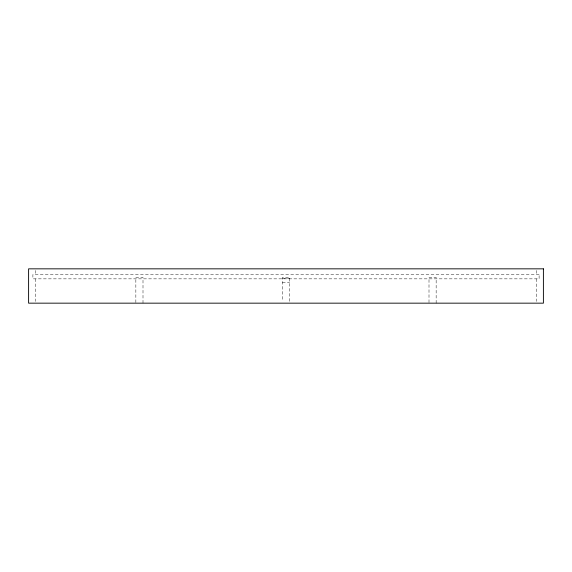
<?xml version="1.0" encoding="UTF-8"?>
<svg xmlns="http://www.w3.org/2000/svg" width="572" height="572" viewBox="0 0 572 572"><rect width="100%" height="100%" fill="white"/><g stroke="black" fill="none" stroke-linecap="round" stroke-linejoin="round"><path stroke-width="0.43" stroke-dasharray="2.86 2.15" d="M282.425 278.278L289.575 278.278M282.425 282.568L289.575 282.568M536.25 270.477L536.25 274.56M536.25 278.85L536.25 301.423M436.15 303.124L436.15 277.42L429 277.42L429 303.124M289.575 301.337L289.575 277.42L282.425 277.42L282.425 301.337M143 303.124L143 277.42L135.85 277.42L135.85 303.124M35.75 270.477L35.75 274.56M35.75 278.85L35.75 301.423M539.11 274.56L32.89 274.56L32.89 278.85L539.11 278.85L539.11 274.56"/><path stroke-width="0.86" d="M543.4 268.84L28.6 268.84L28.6 303.16L543.4 303.16L543.4 268.84"/></g></svg>
